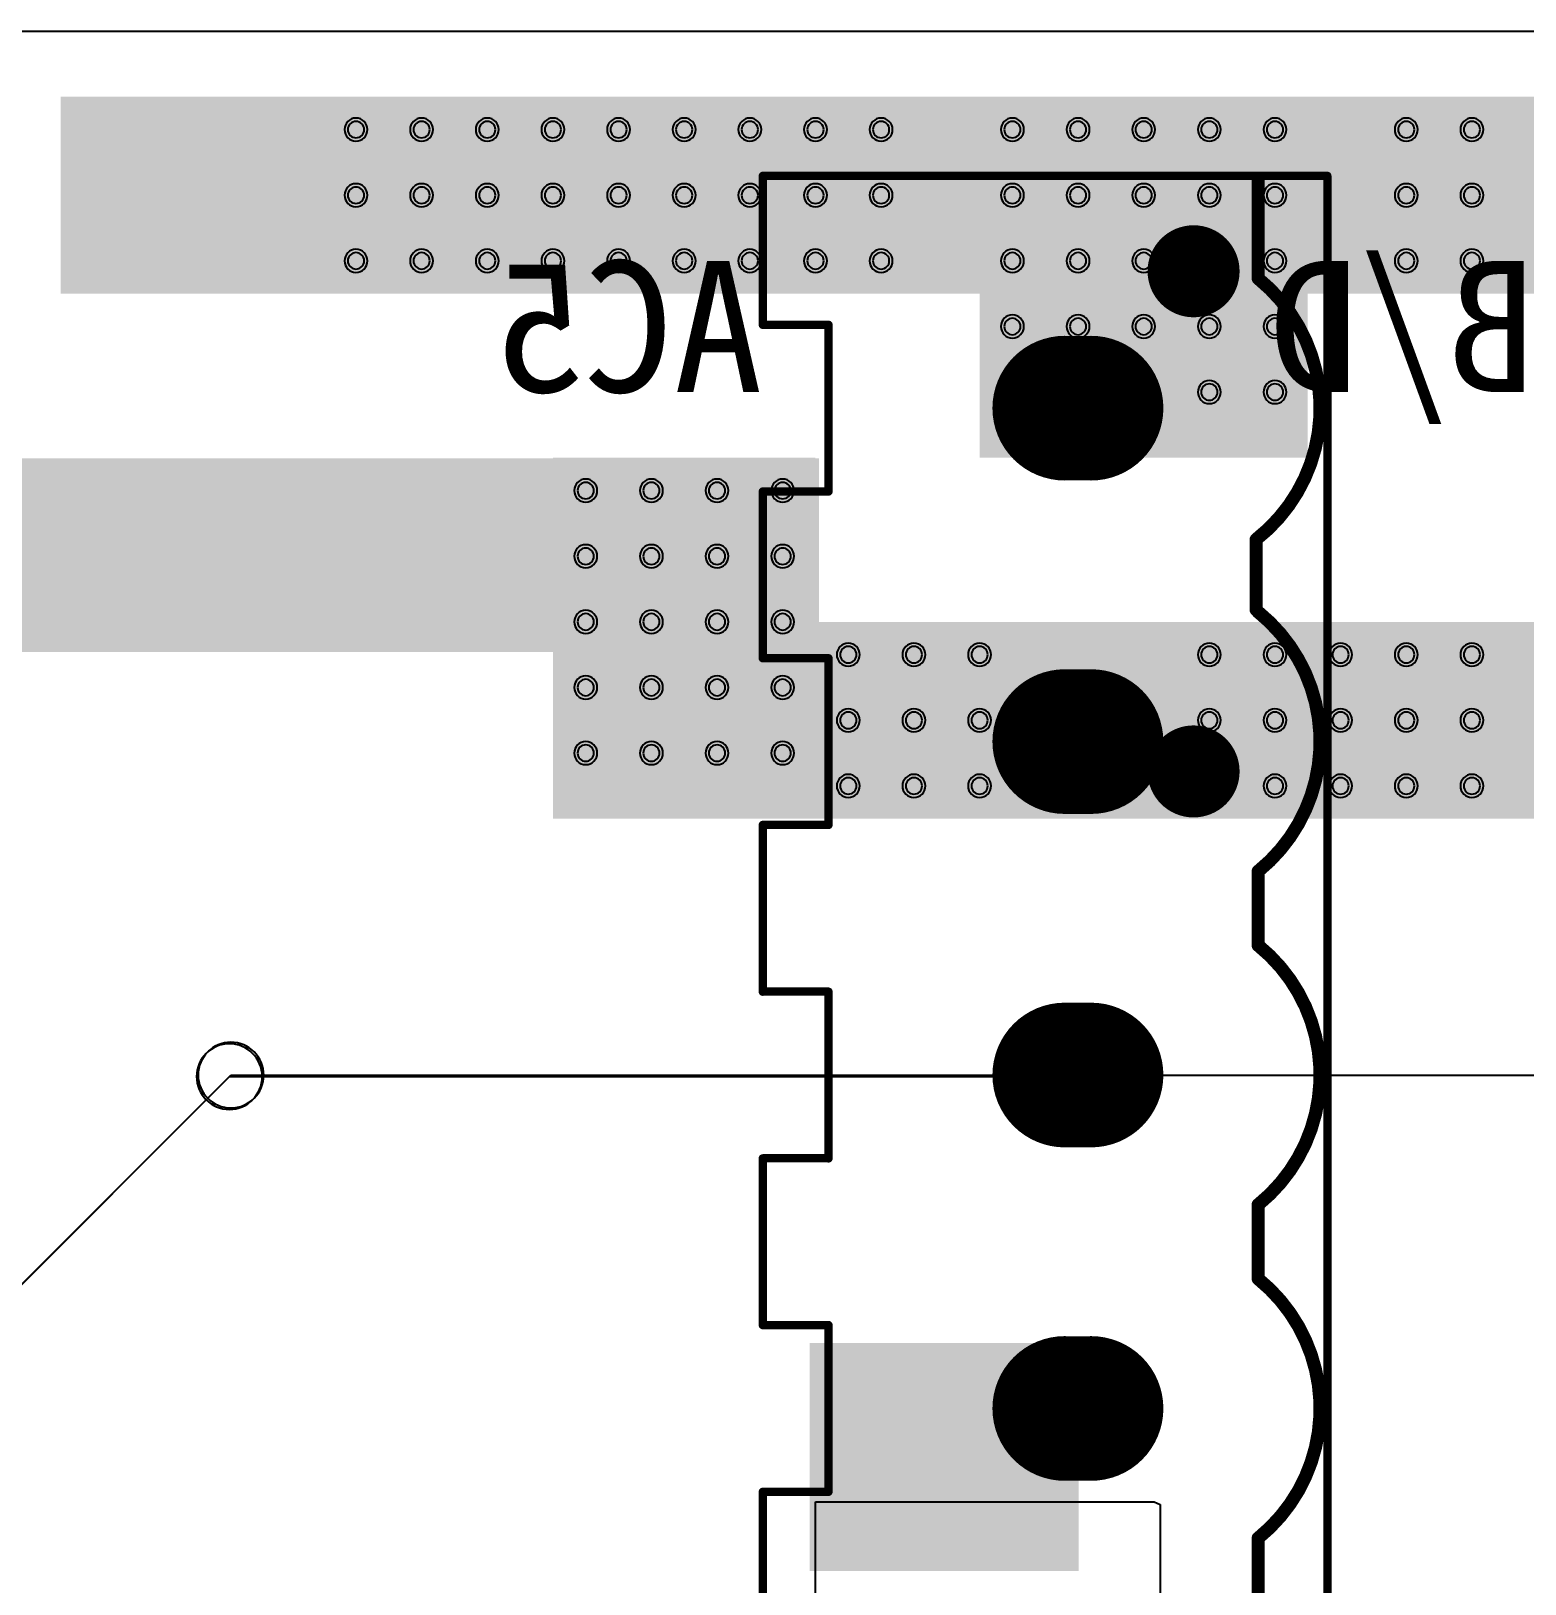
# Model space of a CAD drawing. Header units: inches. Extents: x 32166 to 66782, y 2386 to 7162.
# Drawn here: x 33875.1 to 33977.5, y 2987.1 to 3093.6 of the extents above; entities that cross this region are included whole.
import ezdxf

# ---------------------------------------------------------------- set-up
doc = ezdxf.new("R2010")
doc.units = ezdxf.units.IN
doc.header["$LTSCALE"] = 0.64311
doc.header["$MEASUREMENT"] = 0
for name, color, linetype in [('BOTTOMLAYER', 5, 'CONTINUOUS'), ('BOTTOMOVERLAY', 54, 'CONTINUOUS'), ('BOTTOMSOLDER', 6, 'CONTINUOUS'), ('KEEPOUTLAYER', 6, 'CONTINUOUS'), ('MULTILAYER', 9, 'CONTINUOUS')]:
    doc.layers.add(name, color=color, linetype=linetype)
doc.styles.get("Standard").update_dxf_attribs({"font": 'txt', "width": 0.8})

msp = doc.modelspace()

# ---------------------------------------------------------------- linework, layer by layer
at = {"layer": 'BOTTOMLAYER'}
for p, q in [((33870.36, 3003.55), (33888.68, 3021.87)), ((33888.68, 3021.87), (33946.85, 3021.87)), ((33946.85, 3021.98), (33983.92, 3021.98)), ((33928.86, 2931.15), (33928.86, 2992.71)), ((33928.86, 2992.71), (33952.08, 2992.71)), ((33952.08, 2992.71), (33952.08, 2992.71)), ((33952.08, 2992.71), (33952.08, 2992.71)), ((33952.08, 2992.71), (33952.49, 2992.54)), ((33952.49, 2992.54), (33952.49, 2981.21))]:
    msp.add_line(p, q, dxfattribs=at)
for points, const_width in [([(33954.78, 3078.43, 1), (33954.78, 3075.73, 1)], 2.7), ([(33945.95, 3069.95, 1), (33945.95, 3065.45, 1)], 4.5), ([(33947.75, 3069.95, 1), (33947.75, 3065.45, 1)], 4.5), ([(33945.95, 3047.09, 1), (33945.95, 3042.59, 1)], 4.5), ([(33947.75, 3047.09, 1), (33947.75, 3042.59, 1)], 4.5), ([(33954.78, 3044.14, 1), (33954.78, 3041.44, 1)], 2.7), ([(33945.95, 3024.23, 1), (33945.95, 3019.73, 1)], 4.5), ([(33947.75, 3024.23, 1), (33947.75, 3019.73, 1)], 4.5), ([(33945.95, 3001.37, 1), (33945.95, 2996.87, 1)], 4.5), ([(33947.75, 3001.37, 1), (33947.75, 2996.87, 1)], 4.5)]:
    msp.add_lwpolyline(points, format="xyb", close=True, dxfattribs=dict(at, const_width=const_width))
at = {"layer": 'BOTTOMLAYER', "const_width": 9}
for points in [[(33945.95, 3067.7), (33947.75, 3067.7)], [(33945.95, 3044.84), (33947.75, 3044.84)], [(33945.95, 3021.98), (33947.75, 3021.98)], [(33945.95, 2999.12), (33947.75, 2999.12)]]:
    msp.add_lwpolyline(points, dxfattribs=at)
at = {"layer": 'BOTTOMLAYER'}
for centre, radius, start, end in [((33897.36, 3086.8), 0.562, 0, 180), ((33897.36, 3086.8), 0.562, 180, 0), ((33901.86, 3086.8), 0.562, 0, 180), ((33901.86, 3086.8), 0.562, 180, 0), ((33906.36, 3086.8), 0.562, 0, 180), ((33906.36, 3086.8), 0.562, 180, 0), ((33910.86, 3086.8), 0.562, 0, 180), ((33910.86, 3086.8), 0.562, 180, 0), ((33915.36, 3086.8), 0.562, 0, 180), ((33915.36, 3086.8), 0.562, 180, 0), ((33919.86, 3086.8), 0.562, 0, 180), ((33919.86, 3086.8), 0.562, 180, 0), ((33924.36, 3086.8), 0.562, 0, 180), ((33924.36, 3086.8), 0.562, 180, 0), ((33928.86, 3086.8), 0.562, 0, 180), ((33928.86, 3086.8), 0.562, 180, 0), ((33933.36, 3086.8), 0.562, 0, 180), ((33933.36, 3086.8), 0.562, 180, 0), ((33942.36, 3086.8), 0.562, 0, 180), ((33942.36, 3086.8), 0.562, 180, 0), ((33946.86, 3086.8), 0.562, 0, 180), ((33946.86, 3086.8), 0.562, 180, 0), ((33951.36, 3086.8), 0.562, 0, 180), ((33951.36, 3086.8), 0.562, 180, 0), ((33955.86, 3086.8), 0.562, 0, 180), ((33955.86, 3086.8), 0.562, 180, 0), ((33960.36, 3086.8), 0.562, 0, 180), ((33960.36, 3086.8), 0.562, 180, 0), ((33969.36, 3086.8), 0.562, 0, 180), ((33969.36, 3086.8), 0.562, 180, 0), ((33973.86, 3086.8), 0.562, 0, 180), ((33973.86, 3086.8), 0.562, 180, 0), ((33897.36, 3082.3), 0.562, 0, 180), ((33897.36, 3082.3), 0.562, 180, 0), ((33901.86, 3082.3), 0.562, 0, 180), ((33901.86, 3082.3), 0.562, 180, 0), ((33906.36, 3082.3), 0.562, 0, 180), ((33906.36, 3082.3), 0.562, 180, 0), ((33910.86, 3082.3), 0.562, 0, 180), ((33910.86, 3082.3), 0.562, 180, 0), ((33915.36, 3082.3), 0.562, 0, 180), ((33915.36, 3082.3), 0.562, 180, 0), ((33919.86, 3082.3), 0.562, 0, 180), ((33919.86, 3082.3), 0.562, 180, 0), ((33924.36, 3082.3), 0.562, 0, 180), ((33924.36, 3082.3), 0.562, 180, 0), ((33928.86, 3082.3), 0.562, 0, 180), ((33928.86, 3082.3), 0.562, 180, 0), ((33933.36, 3082.3), 0.562, 0, 180), ((33933.36, 3082.3), 0.562, 180, 0), ((33942.36, 3082.3), 0.562, 0, 180), ((33942.36, 3082.3), 0.562, 180, 0), ((33946.86, 3082.3), 0.562, 0, 180), ((33946.86, 3082.3), 0.562, 180, 0), ((33951.36, 3082.3), 0.562, 0, 180), ((33951.36, 3082.3), 0.562, 180, 0), ((33955.86, 3082.3), 0.562, 0, 180), ((33955.86, 3082.3), 0.562, 180, 0), ((33960.36, 3082.3), 0.562, 0, 180), ((33960.36, 3082.3), 0.562, 180, 0), ((33969.36, 3082.3), 0.562, 0, 180), ((33969.36, 3082.3), 0.562, 180, 0), ((33973.86, 3082.3), 0.562, 0, 180), ((33973.86, 3082.3), 0.562, 180, 0), ((33897.36, 3077.8), 0.562, 0, 180), ((33901.86, 3077.8), 0.562, 0, 180), ((33906.36, 3077.8), 0.562, 0, 180), ((33910.86, 3077.8), 0.562, 0, 180), ((33915.36, 3077.8), 0.562, 0, 180), ((33919.86, 3077.8), 0.562, 0, 180), ((33924.36, 3077.8), 0.562, 0, 180), ((33928.86, 3077.8), 0.562, 0, 180), ((33933.36, 3077.8), 0.562, 0, 180), ((33942.36, 3077.8), 0.562, 0, 180), ((33946.86, 3077.8), 0.562, 0, 180), ((33951.36, 3077.8), 0.562, 0, 180), ((33955.86, 3077.8), 0.562, 0, 180), ((33960.36, 3077.8), 0.562, 0, 180), ((33969.36, 3077.8), 0.562, 0, 180), ((33973.86, 3077.8), 0.562, 0, 180), ((33897.36, 3077.8), 0.562, 180, 0), ((33901.86, 3077.8), 0.562, 180, 0), ((33906.36, 3077.8), 0.562, 180, 0), ((33910.86, 3077.8), 0.562, 180, 0), ((33915.36, 3077.8), 0.562, 180, 0), ((33919.86, 3077.8), 0.562, 180, 0), ((33924.36, 3077.8), 0.562, 180, 0), ((33928.86, 3077.8), 0.562, 180, 0), ((33933.36, 3077.8), 0.562, 180, 0), ((33942.36, 3077.8), 0.562, 180, 0), ((33946.86, 3077.8), 0.562, 180, 0), ((33951.36, 3077.8), 0.562, 180, 0), ((33955.86, 3077.8), 0.562, 180, 0), ((33960.36, 3077.8), 0.562, 180, 0), ((33969.36, 3077.8), 0.562, 180, 0), ((33973.86, 3077.8), 0.562, 180, 0), ((33942.36, 3073.3), 0.562, 0, 180), ((33946.86, 3073.3), 0.562, 0, 180), ((33951.36, 3073.3), 0.562, 0, 180), ((33955.86, 3073.3), 0.562, 0, 180), ((33960.36, 3073.3), 0.562, 0, 180), ((33942.36, 3073.3), 0.562, 180, 0), ((33946.86, 3073.3), 0.562, 180, 0), ((33951.36, 3073.3), 0.562, 180, 0), ((33955.86, 3073.3), 0.562, 180, 0), ((33960.36, 3073.3), 0.562, 180, 0), ((33942.36, 3068.8), 0.562, 0, 180), ((33942.36, 3068.8), 0.562, 180, 0), ((33946.86, 3068.8), 0.562, 0, 180), ((33946.86, 3068.8), 0.562, 180, 0), ((33951.36, 3068.8), 0.562, 0, 180), ((33951.36, 3068.8), 0.562, 180, 0), ((33955.86, 3068.8), 0.562, 0, 180), ((33955.86, 3068.8), 0.562, 180, 0), ((33960.36, 3068.8), 0.562, 0, 180), ((33960.36, 3068.8), 0.562, 180, 0), ((33913.11, 3062.05), 0.562, 0, 180), ((33913.11, 3062.05), 0.562, 180, 0), ((33917.61, 3062.05), 0.562, 0, 180), ((33917.61, 3062.05), 0.562, 180, 0), ((33922.11, 3062.05), 0.562, 0, 180), ((33922.11, 3062.05), 0.562, 180, 0), ((33926.61, 3062.05), 0.562, 0, 180), ((33926.61, 3062.05), 0.562, 180, 0), ((33913.11, 3057.55), 0.562, 0, 180), ((33917.61, 3057.55), 0.562, 0, 180), ((33922.11, 3057.55), 0.562, 0, 180), ((33926.61, 3057.55), 0.562, 0, 180), ((33913.11, 3057.55), 0.562, 180, 0), ((33917.61, 3057.55), 0.562, 180, 0), ((33922.11, 3057.55), 0.562, 180, 0), ((33926.61, 3057.55), 0.562, 180, 0), ((33913.11, 3053.05), 0.562, 0, 180), ((33917.61, 3053.05), 0.562, 0, 180), ((33922.11, 3053.05), 0.562, 0, 180), ((33926.61, 3053.05), 0.562, 0, 180), ((33913.11, 3053.05), 0.562, 180, 0), ((33917.61, 3053.05), 0.562, 180, 0), ((33922.11, 3053.05), 0.562, 180, 0), ((33926.61, 3053.05), 0.562, 180, 0), ((33931.11, 3050.8), 0.562, 0, 180), ((33935.61, 3050.8), 0.562, 0, 180), ((33940.11, 3050.8), 0.562, 0, 180), ((33955.86, 3050.8), 0.562, 0, 180), ((33960.36, 3050.8), 0.562, 0, 180), ((33964.86, 3050.8), 0.562, 0, 180), ((33969.36, 3050.8), 0.562, 0, 180), ((33973.86, 3050.8), 0.562, 0, 180), ((33931.11, 3050.8), 0.562, 180, 0), ((33935.61, 3050.8), 0.562, 180, 0), ((33940.11, 3050.8), 0.562, 180, 0), ((33955.86, 3050.8), 0.562, 180, 0), ((33960.36, 3050.8), 0.562, 180, 0), ((33964.86, 3050.8), 0.562, 180, 0), ((33969.36, 3050.8), 0.562, 180, 0), ((33973.86, 3050.8), 0.562, 180, 0), ((33913.11, 3048.55), 0.562, 0, 180), ((33913.11, 3048.55), 0.562, 180, 0), ((33917.61, 3048.55), 0.562, 0, 180), ((33917.61, 3048.55), 0.562, 180, 0), ((33922.11, 3048.55), 0.562, 0, 180), ((33922.11, 3048.55), 0.562, 180, 0), ((33926.61, 3048.55), 0.562, 0, 180), ((33926.61, 3048.55), 0.562, 180, 0), ((33931.11, 3046.3), 0.562, 0, 180), ((33931.11, 3046.3), 0.562, 180, 0), ((33935.61, 3046.3), 0.562, 0, 180), ((33935.61, 3046.3), 0.562, 180, 0), ((33940.11, 3046.3), 0.562, 0, 180), ((33940.11, 3046.3), 0.562, 180, 0), ((33955.86, 3046.3), 0.562, 0, 180), ((33955.86, 3046.3), 0.562, 180, 0), ((33960.36, 3046.3), 0.562, 0, 180), ((33960.36, 3046.3), 0.562, 180, 0), ((33964.86, 3046.3), 0.562, 0, 180), ((33964.86, 3046.3), 0.562, 180, 0), ((33969.36, 3046.3), 0.562, 0, 180), ((33969.36, 3046.3), 0.562, 180, 0), ((33973.86, 3046.3), 0.562, 0, 180), ((33973.86, 3046.3), 0.562, 180, 0), ((33913.11, 3044.05), 0.562, 0, 180), ((33913.11, 3044.05), 0.562, 180, 0), ((33917.61, 3044.05), 0.562, 0, 180), ((33917.61, 3044.05), 0.562, 180, 0), ((33922.11, 3044.05), 0.562, 0, 180), ((33922.11, 3044.05), 0.562, 180, 0), ((33926.61, 3044.05), 0.562, 0, 180), ((33926.61, 3044.05), 0.562, 180, 0), ((33931.11, 3041.8), 0.562, 0, 180), ((33931.11, 3041.8), 0.562, 180, 0), ((33935.61, 3041.8), 0.562, 0, 180), ((33935.61, 3041.8), 0.562, 180, 0), ((33940.11, 3041.8), 0.562, 0, 180), ((33940.11, 3041.8), 0.562, 180, 0), ((33944.61, 3041.8), 0.562, 0, 180), ((33944.61, 3041.8), 0.562, 180, 0), ((33955.86, 3041.8), 0.562, 0, 180), ((33955.86, 3041.8), 0.562, 180, 0), ((33960.36, 3041.8), 0.562, 0, 180), ((33960.36, 3041.8), 0.562, 180, 0), ((33964.86, 3041.8), 0.562, 0, 180), ((33964.86, 3041.8), 0.562, 180, 0), ((33969.36, 3041.8), 0.562, 0, 180), ((33969.36, 3041.8), 0.562, 180, 0), ((33973.86, 3041.8), 0.562, 0, 180), ((33973.86, 3041.8), 0.562, 180, 0), ((33888.68, 3021.87), 2.25, 0, 180), ((33888.68, 3021.87), 2.25, 0, 180), ((33946.85, 3021.98), 2.25, 0, 180), ((33946.85, 3021.87), 2.25, 0, 180), ((33888.68, 3021.87), 2.25, 180, 0), ((33888.68, 3021.87), 2.25, 180, 0), ((33946.85, 3021.98), 2.25, 180, 0), ((33946.85, 3021.87), 2.25, 180, 0)]:
    msp.add_arc(centre, radius, start, end, dxfattribs=at)
for points in [[(33877.11, 3075.55), (34003.11, 3075.55), (33877.11, 3089.05), (34003.11, 3089.05)], [(33940.11, 3064.3), (33962.61, 3064.3), (33940.11, 3089.05), (33962.61, 3089.05)], [(33845.93, 3050.98), (33929.09, 3050.98), (33845.93, 3064.26), (33929.09, 3064.26)], [(33910.86, 3044.05), (33928.86, 3044.05), (33910.86, 3062.05), (33928.86, 3062.05)], [(33910.86, 3039.55), (33949.11, 3039.55), (33910.86, 3053.05), (33949.11, 3053.05)], [(33949.11, 3039.55), (33994.11, 3039.55), (33949.11, 3053.05), (33994.11, 3053.05)], [(33928.46, 2987.98), (33946.91, 2987.98), (33928.46, 3003.6), (33946.91, 3003.6)]]:
    msp.add_solid(points, dxfattribs=at)
at = {"layer": 'BOTTOMOVERLAY'}
for points, const_width in [([(33925.25, 3073.42), (33925.25, 3083.63)], 0.572), ([(33925.25, 3083.63), (33951.35, 3083.63)], 0.572), ([(33951.35, 3083.63), (33963.95, 3083.63)], 0.572), ([(33959.21, 3076.59), (33959.21, 3083.42)], 0.9), ([(33963.95, 2914.61), (33963.95, 3083.63)], 0.572), ([(33925.25, 3073.42), (33929.75, 3073.42)], 0.572), ([(33925.25, 3073.42), (33929.75, 3073.42)], 0.572), ([(33929.75, 3061.99), (33929.75, 3073.42)], 0.572), ([(33925.25, 3050.56), (33925.25, 3061.99)], 0.572), ([(33925.25, 3061.99), (33929.75, 3061.99)], 0.572), ([(33959.07, 3053.88), (33959.07, 3058.7)], 0.9), ([(33925.25, 3050.56), (33929.75, 3050.56)], 0.572), ([(33929.75, 3039.13), (33929.75, 3050.56)], 0.572), ([(33925.25, 3027.7), (33925.25, 3039.13)], 0.572), ([(33925.25, 3039.13), (33929.75, 3039.13)], 0.572), ([(33959.21, 3030.87), (33959.21, 3035.95)], 0.9), ([(33925.25, 3027.7), (33929.75, 3027.7)], 0.572), ([(33929.75, 3016.27), (33929.75, 3027.7)], 0.572), ([(33925.25, 3004.84), (33925.25, 3016.27)], 0.572), ([(33925.25, 3016.27), (33929.75, 3016.27)], 0.572), ([(33959.21, 3008.01), (33959.21, 3013.09)], 0.9), ([(33925.25, 3004.84), (33929.75, 3004.84)], 0.572), ([(33929.75, 2993.41), (33929.75, 3004.84)], 0.572), ([(33925.25, 2993.41), (33929.75, 2993.41)], 0.572), ([(33925.25, 2981.98), (33925.25, 2993.41)], 0.572), ([(33959.21, 2985.15), (33959.21, 2990.23)], 0.9)]:
    msp.add_lwpolyline(points, dxfattribs=dict(at, const_width=const_width))
for points, const_width in [([(33925.25, 3083.77, 1), (33925.25, 3083.49, 1)], 0.286), ([(33925.25, 3083.77, 1), (33925.25, 3083.49, 1)], 0.286), ([(33951.35, 3083.77, 1), (33951.35, 3083.49, 1)], 0.286), ([(33951.35, 3083.77, 1), (33951.35, 3083.49, 1)], 0.286), ([(33959.21, 3083.65, 1), (33959.21, 3083.2, 1)], 0.45), ([(33963.95, 3083.77, 1), (33963.95, 3083.49, 1)], 0.286), ([(33963.95, 3083.77, 1), (33963.95, 3083.49, 1)], 0.286), ([(33959.21, 3076.81, 1), (33959.21, 3076.36, 1)], 0.45), ([(33959.21, 3076.81, 1), (33959.21, 3076.36, 1)], 0.45), ([(33925.25, 3073.56, 1), (33925.25, 3073.27, 1)], 0.286), ([(33925.25, 3073.56, 1), (33925.25, 3073.27, 1)], 0.286), ([(33925.25, 3073.56, 1), (33925.25, 3073.27, 1)], 0.286), ([(33929.75, 3073.56, 1), (33929.75, 3073.27, 1)], 0.286), ([(33929.75, 3073.56, 1), (33929.75, 3073.27, 1)], 0.286), ([(33929.75, 3073.56, 1), (33929.75, 3073.27, 1)], 0.286), ([(33925.25, 3062.13, 1), (33925.25, 3061.84, 1)], 0.286), ([(33925.25, 3062.13, 1), (33925.25, 3061.84, 1)], 0.286), ([(33929.75, 3062.13, 1), (33929.75, 3061.84, 1)], 0.286), ([(33929.75, 3062.13, 1), (33929.75, 3061.84, 1)], 0.286), ([(33959.07, 3058.92, 1), (33959.07, 3058.47, 1)], 0.45), ([(33959.07, 3058.92, 1), (33959.07, 3058.47, 1)], 0.45), ([(33959.07, 3054.1, 1), (33959.07, 3053.65, 1)], 0.45), ([(33959.21, 3053.95, 1), (33959.21, 3053.5, 1)], 0.45), ([(33925.25, 3050.7, 1), (33925.25, 3050.41, 1)], 0.286), ([(33925.25, 3050.7, 1), (33925.25, 3050.41, 1)], 0.286), ([(33929.75, 3050.7, 1), (33929.75, 3050.41, 1)], 0.286), ([(33929.75, 3050.7, 1), (33929.75, 3050.41, 1)], 0.286), ([(33925.25, 3039.27, 1), (33925.25, 3038.98, 1)], 0.286), ([(33925.25, 3039.27, 1), (33925.25, 3038.98, 1)], 0.286), ([(33929.75, 3039.27, 1), (33929.75, 3038.98, 1)], 0.286), ([(33929.75, 3039.27, 1), (33929.75, 3038.98, 1)], 0.286), ([(33959.21, 3036.18, 1), (33959.21, 3035.73, 1)], 0.45), ([(33959.21, 3036.18, 1), (33959.21, 3035.73, 1)], 0.45), ([(33959.21, 3031.09, 1), (33959.21, 3030.64, 1)], 0.45), ([(33959.21, 3031.09, 1), (33959.21, 3030.64, 1)], 0.45), ([(33925.25, 3027.84, 1), (33925.25, 3027.55, 1)], 0.286), ([(33925.25, 3027.84, 1), (33925.25, 3027.55, 1)], 0.286), ([(33929.75, 3027.84, 1), (33929.75, 3027.55, 1)], 0.286), ([(33929.75, 3027.84, 1), (33929.75, 3027.55, 1)], 0.286), ([(33925.25, 3016.41, 1), (33925.25, 3016.12, 1)], 0.286), ([(33925.25, 3016.41, 1), (33925.25, 3016.12, 1)], 0.286), ([(33929.75, 3016.41, 1), (33929.75, 3016.12, 1)], 0.286), ([(33929.75, 3016.41, 1), (33929.75, 3016.12, 1)], 0.286), ([(33959.21, 3013.32, 1), (33959.21, 3012.87, 1)], 0.45), ([(33959.21, 3013.32, 1), (33959.21, 3012.87, 1)], 0.45), ([(33959.21, 3008.23, 1), (33959.21, 3007.78, 1)], 0.45), ([(33959.21, 3008.23, 1), (33959.21, 3007.78, 1)], 0.45), ([(33925.25, 3004.98, 1), (33925.25, 3004.69, 1)], 0.286), ([(33925.25, 3004.98, 1), (33925.25, 3004.69, 1)], 0.286), ([(33929.75, 3004.98, 1), (33929.75, 3004.69, 1)], 0.286), ([(33929.75, 3004.98, 1), (33929.75, 3004.69, 1)], 0.286), ([(33925.25, 2993.55, 1), (33925.25, 2993.26, 1)], 0.286), ([(33925.25, 2993.55, 1), (33925.25, 2993.26, 1)], 0.286), ([(33929.75, 2993.55, 1), (33929.75, 2993.26, 1)], 0.286), ([(33929.75, 2993.55, 1), (33929.75, 2993.26, 1)], 0.286), ([(33959.21, 2990.46, 1), (33959.21, 2990.01, 1)], 0.45), ([(33959.21, 2990.46, 1), (33959.21, 2990.01, 1)], 0.45)]:
    msp.add_lwpolyline(points, format="xyb", close=True, dxfattribs=dict(at, const_width=const_width))
at = {"layer": 'BOTTOMOVERLAY', "const_width": 0.9}
for points in [[(33959.21, 3076.59, -0.482386), (33959.07, 3058.7)], [(33959.21, 3053.73, -0.477243), (33959.21, 3035.95)], [(33959.21, 3030.87, -0.477243), (33959.21, 3013.09)], [(33959.21, 3008.01, -0.477246), (33959.21, 2990.23)]]:
    msp.add_lwpolyline(points, format="xyb", dxfattribs=at)
at = {"layer": 'BOTTOMSOLDER'}
for p, q in [((33870.14, 3003.33), (33888.79, 3021.98)), ((33888.79, 3021.98), (33946.85, 3021.98)), ((33946.85, 3021.98), (33984.6, 3021.98))]:
    msp.add_line(p, q, dxfattribs=at)
for points, const_width in [([(33954.78, 3078.66, 1), (33954.78, 3075.51, 1)], 3.16), ([(33945.95, 3070.18, 1), (33945.95, 3065.22, 1)], 4.96), ([(33947.75, 3070.18, 1), (33947.75, 3065.22, 1)], 4.96), ([(33945.95, 3047.32, 1), (33945.95, 3042.36, 1)], 4.96), ([(33947.75, 3047.32, 1), (33947.75, 3042.36, 1)], 4.96), ([(33954.78, 3044.37, 1), (33954.78, 3041.22, 1)], 3.16), ([(33945.95, 3024.46, 1), (33945.95, 3019.5, 1)], 4.96), ([(33947.75, 3024.46, 1), (33947.75, 3019.5, 1)], 4.96), ([(33945.95, 3001.6, 1), (33945.95, 2996.64, 1)], 4.96), ([(33947.75, 3001.6, 1), (33947.75, 2996.64, 1)], 4.96)]:
    msp.add_lwpolyline(points, format="xyb", close=True, dxfattribs=dict(at, const_width=const_width))
at = {"layer": 'BOTTOMSOLDER', "const_width": 9.91}
for points in [[(33945.95, 3067.7), (33947.75, 3067.7)], [(33945.95, 3044.84), (33947.75, 3044.84)], [(33945.95, 3021.98), (33947.75, 3021.98)], [(33945.95, 2999.12), (33947.75, 2999.12)]]:
    msp.add_lwpolyline(points, dxfattribs=at)
at = {"layer": 'BOTTOMSOLDER'}
for centre, radius, start, end in [((33897.36, 3086.8), 0.791, 0, 180), ((33901.86, 3086.8), 0.791, 0, 180), ((33906.36, 3086.8), 0.791, 0, 180), ((33910.86, 3086.8), 0.791, 0, 180), ((33915.36, 3086.8), 0.791, 0, 180), ((33919.86, 3086.8), 0.791, 0, 180), ((33924.36, 3086.8), 0.791, 0, 180), ((33928.86, 3086.8), 0.791, 0, 180), ((33933.36, 3086.8), 0.791, 0, 180), ((33942.36, 3086.8), 0.791, 0, 180), ((33946.86, 3086.8), 0.791, 0, 180), ((33951.36, 3086.8), 0.791, 0, 180), ((33955.86, 3086.8), 0.791, 0, 180), ((33960.36, 3086.8), 0.791, 0, 180), ((33969.36, 3086.8), 0.791, 0, 180), ((33973.86, 3086.8), 0.791, 0, 180), ((33897.36, 3086.8), 0.791, 180, 0), ((33901.86, 3086.8), 0.791, 180, 0), ((33906.36, 3086.8), 0.791, 180, 0), ((33910.86, 3086.8), 0.791, 180, 0), ((33915.36, 3086.8), 0.791, 180, 0), ((33919.86, 3086.8), 0.791, 180, 0), ((33924.36, 3086.8), 0.791, 180, 0), ((33928.86, 3086.8), 0.791, 180, 0), ((33933.36, 3086.8), 0.791, 180, 0), ((33942.36, 3086.8), 0.791, 180, 0), ((33946.86, 3086.8), 0.791, 180, 0), ((33951.36, 3086.8), 0.791, 180, 0), ((33955.86, 3086.8), 0.791, 180, 0), ((33960.36, 3086.8), 0.791, 180, 0), ((33969.36, 3086.8), 0.791, 180, 0), ((33973.86, 3086.8), 0.791, 180, 0), ((33897.36, 3082.3), 0.791, 0, 180), ((33897.36, 3082.3), 0.791, 180, 0), ((33901.86, 3082.3), 0.791, 0, 180), ((33901.86, 3082.3), 0.791, 180, 0), ((33906.36, 3082.3), 0.791, 0, 180), ((33906.36, 3082.3), 0.791, 180, 0), ((33910.86, 3082.3), 0.791, 0, 180), ((33910.86, 3082.3), 0.791, 180, 0), ((33915.36, 3082.3), 0.791, 0, 180), ((33915.36, 3082.3), 0.791, 180, 0), ((33919.86, 3082.3), 0.791, 0, 180), ((33919.86, 3082.3), 0.791, 180, 0), ((33924.36, 3082.3), 0.791, 0, 180), ((33924.36, 3082.3), 0.791, 180, 0), ((33928.86, 3082.3), 0.791, 0, 180), ((33928.86, 3082.3), 0.791, 180, 0), ((33933.36, 3082.3), 0.791, 0, 180), ((33933.36, 3082.3), 0.791, 180, 0), ((33942.36, 3082.3), 0.791, 0, 180), ((33942.36, 3082.3), 0.791, 180, 0), ((33946.86, 3082.3), 0.791, 0, 180), ((33946.86, 3082.3), 0.791, 180, 0), ((33951.36, 3082.3), 0.791, 0, 180), ((33951.36, 3082.3), 0.791, 180, 0), ((33955.86, 3082.3), 0.791, 0, 180), ((33955.86, 3082.3), 0.791, 180, 0), ((33960.36, 3082.3), 0.791, 0, 180), ((33960.36, 3082.3), 0.791, 180, 0), ((33969.36, 3082.3), 0.791, 0, 180), ((33969.36, 3082.3), 0.791, 180, 0), ((33973.86, 3082.3), 0.791, 0, 180), ((33973.86, 3082.3), 0.791, 180, 0), ((33897.36, 3077.8), 0.791, 0, 180), ((33901.86, 3077.8), 0.791, 0, 180), ((33906.36, 3077.8), 0.791, 0, 180), ((33910.86, 3077.8), 0.791, 0, 180), ((33915.36, 3077.8), 0.791, 0, 180), ((33919.86, 3077.8), 0.791, 0, 180), ((33924.36, 3077.8), 0.791, 0, 180), ((33928.86, 3077.8), 0.791, 0, 180), ((33933.36, 3077.8), 0.791, 0, 180), ((33942.36, 3077.8), 0.791, 0, 180), ((33946.86, 3077.8), 0.791, 0, 180), ((33951.36, 3077.8), 0.791, 0, 180), ((33955.86, 3077.8), 0.791, 0, 180), ((33960.36, 3077.8), 0.791, 0, 180), ((33969.36, 3077.8), 0.791, 0, 180), ((33973.86, 3077.8), 0.791, 0, 180), ((33897.36, 3077.8), 0.791, 180, 0), ((33901.86, 3077.8), 0.791, 180, 0), ((33906.36, 3077.8), 0.791, 180, 0), ((33910.86, 3077.8), 0.791, 180, 0), ((33915.36, 3077.8), 0.791, 180, 0), ((33919.86, 3077.8), 0.791, 180, 0), ((33924.36, 3077.8), 0.791, 180, 0), ((33928.86, 3077.8), 0.791, 180, 0), ((33933.36, 3077.8), 0.791, 180, 0), ((33942.36, 3077.8), 0.791, 180, 0), ((33946.86, 3077.8), 0.791, 180, 0), ((33951.36, 3077.8), 0.791, 180, 0), ((33955.86, 3077.8), 0.791, 180, 0), ((33960.36, 3077.8), 0.791, 180, 0), ((33969.36, 3077.8), 0.791, 180, 0), ((33973.86, 3077.8), 0.791, 180, 0), ((33942.36, 3073.3), 0.791, 0, 180), ((33946.86, 3073.3), 0.791, 0, 180), ((33951.36, 3073.3), 0.791, 0, 180), ((33955.86, 3073.3), 0.791, 0, 180), ((33960.36, 3073.3), 0.791, 0, 180), ((33942.36, 3073.3), 0.791, 180, 0), ((33946.86, 3073.3), 0.791, 180, 0), ((33951.36, 3073.3), 0.791, 180, 0), ((33955.86, 3073.3), 0.791, 180, 0), ((33960.36, 3073.3), 0.791, 180, 0), ((33942.36, 3068.8), 0.791, 0, 180), ((33946.86, 3068.8), 0.791, 0, 180), ((33951.36, 3068.8), 0.791, 0, 180), ((33955.86, 3068.8), 0.791, 0, 180), ((33960.36, 3068.8), 0.791, 0, 180), ((33942.36, 3068.8), 0.791, 180, 0), ((33946.86, 3068.8), 0.791, 180, 0), ((33951.36, 3068.8), 0.791, 180, 0), ((33955.86, 3068.8), 0.791, 180, 0), ((33960.36, 3068.8), 0.791, 180, 0), ((33913.11, 3062.05), 0.791, 0, 180), ((33913.11, 3062.05), 0.791, 180, 0), ((33917.61, 3062.05), 0.791, 0, 180), ((33917.61, 3062.05), 0.791, 180, 0), ((33922.11, 3062.05), 0.791, 0, 180), ((33922.11, 3062.05), 0.791, 180, 0), ((33926.61, 3062.05), 0.791, 0, 180), ((33926.61, 3062.05), 0.791, 180, 0), ((33913.11, 3057.55), 0.791, 0, 180), ((33917.61, 3057.55), 0.791, 0, 180), ((33922.11, 3057.55), 0.791, 0, 180), ((33926.61, 3057.55), 0.791, 0, 180), ((33913.11, 3057.55), 0.791, 180, 0), ((33917.61, 3057.55), 0.791, 180, 0), ((33922.11, 3057.55), 0.791, 180, 0), ((33926.61, 3057.55), 0.791, 180, 0), ((33913.11, 3053.05), 0.791, 0, 180), ((33917.61, 3053.05), 0.791, 0, 180), ((33922.11, 3053.05), 0.791, 0, 180), ((33926.61, 3053.05), 0.791, 0, 180), ((33913.11, 3053.05), 0.791, 180, 0), ((33917.61, 3053.05), 0.791, 180, 0), ((33922.11, 3053.05), 0.791, 180, 0), ((33926.61, 3053.05), 0.791, 180, 0), ((33931.11, 3050.8), 0.791, 0, 180), ((33935.61, 3050.8), 0.791, 0, 180), ((33940.11, 3050.8), 0.791, 0, 180), ((33955.86, 3050.8), 0.791, 0, 180), ((33960.36, 3050.8), 0.791, 0, 180), ((33964.86, 3050.8), 0.791, 0, 180), ((33969.36, 3050.8), 0.791, 0, 180), ((33973.86, 3050.8), 0.791, 0, 180), ((33931.11, 3050.8), 0.791, 180, 0), ((33935.61, 3050.8), 0.791, 180, 0), ((33940.11, 3050.8), 0.791, 180, 0), ((33955.86, 3050.8), 0.791, 180, 0), ((33960.36, 3050.8), 0.791, 180, 0), ((33964.86, 3050.8), 0.791, 180, 0), ((33969.36, 3050.8), 0.791, 180, 0), ((33973.86, 3050.8), 0.791, 180, 0), ((33913.11, 3048.55), 0.791, 0, 180), ((33917.61, 3048.55), 0.791, 0, 180), ((33922.11, 3048.55), 0.791, 0, 180), ((33926.61, 3048.55), 0.791, 0, 180), ((33913.11, 3048.55), 0.791, 180, 0), ((33917.61, 3048.55), 0.791, 180, 0), ((33922.11, 3048.55), 0.791, 180, 0), ((33926.61, 3048.55), 0.791, 180, 0), ((33931.11, 3046.3), 0.791, 0, 180), ((33935.61, 3046.3), 0.791, 0, 180), ((33940.11, 3046.3), 0.791, 0, 180), ((33955.86, 3046.3), 0.791, 0, 180), ((33960.36, 3046.3), 0.791, 0, 180), ((33964.86, 3046.3), 0.791, 0, 180), ((33969.36, 3046.3), 0.791, 0, 180), ((33973.86, 3046.3), 0.791, 0, 180), ((33931.11, 3046.3), 0.791, 180, 0), ((33935.61, 3046.3), 0.791, 180, 0), ((33940.11, 3046.3), 0.791, 180, 0), ((33955.86, 3046.3), 0.791, 180, 0), ((33960.36, 3046.3), 0.791, 180, 0), ((33964.86, 3046.3), 0.791, 180, 0), ((33969.36, 3046.3), 0.791, 180, 0), ((33973.86, 3046.3), 0.791, 180, 0), ((33913.11, 3044.05), 0.791, 0, 180), ((33913.11, 3044.05), 0.791, 180, 0), ((33917.61, 3044.05), 0.791, 0, 180), ((33917.61, 3044.05), 0.791, 180, 0), ((33922.11, 3044.05), 0.791, 0, 180), ((33922.11, 3044.05), 0.791, 180, 0), ((33926.61, 3044.05), 0.791, 0, 180), ((33926.61, 3044.05), 0.791, 180, 0), ((33931.11, 3041.8), 0.791, 0, 180), ((33931.11, 3041.8), 0.791, 180, 0), ((33935.61, 3041.8), 0.791, 0, 180), ((33935.61, 3041.8), 0.791, 180, 0), ((33940.11, 3041.8), 0.791, 0, 180), ((33940.11, 3041.8), 0.791, 180, 0), ((33944.61, 3041.8), 0.791, 0, 180), ((33944.61, 3041.8), 0.791, 180, 0), ((33955.86, 3041.8), 0.791, 0, 180), ((33955.86, 3041.8), 0.791, 180, 0), ((33960.36, 3041.8), 0.791, 0, 180), ((33960.36, 3041.8), 0.791, 180, 0), ((33964.86, 3041.8), 0.791, 0, 180), ((33964.86, 3041.8), 0.791, 180, 0), ((33969.36, 3041.8), 0.791, 0, 180), ((33969.36, 3041.8), 0.791, 180, 0), ((33973.86, 3041.8), 0.791, 0, 180), ((33973.86, 3041.8), 0.791, 180, 0), ((33888.79, 3021.98), 2.25, 0, 180), ((33888.79, 3021.98), 2.25, 0, 180), ((33946.85, 3021.98), 2.25, 0, 180), ((33946.85, 3021.98), 2.25, 0, 180), ((33888.79, 3021.98), 2.25, 180, 0), ((33888.79, 3021.98), 2.25, 180, 0), ((33946.85, 3021.98), 2.25, 180, 0), ((33946.85, 3021.98), 2.25, 180, 0)]:
    msp.add_arc(centre, radius, start, end, dxfattribs=at)
for points in [[(33877.11, 3075.55), (34003.11, 3075.55), (33877.11, 3089.05), (34003.11, 3089.05)], [(33940.11, 3064.3), (33962.61, 3064.3), (33940.11, 3089.05), (33962.61, 3089.05)], [(33910.86, 3039.6), (33928.86, 3039.6), (33910.86, 3064.3), (33928.86, 3064.3)], [(33928.86, 3039.55), (33949.11, 3039.55), (33928.86, 3053.05), (33949.11, 3053.05)], [(33949.11, 3039.55), (33994.11, 3039.55), (33949.11, 3053.05), (33994.11, 3053.05)]]:
    msp.add_solid(points, dxfattribs=at)
at = {"layer": 'KEEPOUTLAYER'}
msp.add_line((32666.61, 3093.55), (34174.11, 3093.55), dxfattribs=at)
at = {"layer": 'MULTILAYER'}
for points, const_width in [([(33954.78, 3078.43, 1), (33954.78, 3075.73, 1)], 2.7), ([(33945.95, 3069.95, 1), (33945.95, 3065.45, 1)], 4.5), ([(33947.75, 3069.95, 1), (33947.75, 3065.45, 1)], 4.5), ([(33945.95, 3047.09, 1), (33945.95, 3042.59, 1)], 4.5), ([(33947.75, 3047.09, 1), (33947.75, 3042.59, 1)], 4.5), ([(33954.78, 3044.14, 1), (33954.78, 3041.44, 1)], 2.7), ([(33945.95, 3024.23, 1), (33945.95, 3019.73, 1)], 4.5), ([(33947.75, 3024.23, 1), (33947.75, 3019.73, 1)], 4.5), ([(33945.95, 3001.37, 1), (33945.95, 2996.87, 1)], 4.5), ([(33947.75, 3001.37, 1), (33947.75, 2996.87, 1)], 4.5)]:
    msp.add_lwpolyline(points, format="xyb", close=True, dxfattribs=dict(at, const_width=const_width))
at = {"layer": 'MULTILAYER', "const_width": 9}
for points in [[(33945.95, 3067.7), (33947.75, 3067.7)], [(33945.95, 3044.84), (33947.75, 3044.84)], [(33945.95, 3021.98), (33947.75, 3021.98)], [(33945.95, 2999.12), (33947.75, 2999.12)]]:
    msp.add_lwpolyline(points, dxfattribs=at)
at = {"layer": 'MULTILAYER'}
for centre, start, end in [((33897.36, 3086.8), 0, 180), ((33897.36, 3086.8), 180, 0), ((33901.86, 3086.8), 0, 180), ((33901.86, 3086.8), 180, 0), ((33906.36, 3086.8), 0, 180), ((33906.36, 3086.8), 180, 0), ((33910.86, 3086.8), 0, 180), ((33910.86, 3086.8), 180, 0), ((33915.36, 3086.8), 0, 180), ((33915.36, 3086.8), 180, 0), ((33919.86, 3086.8), 0, 180), ((33919.86, 3086.8), 180, 0), ((33924.36, 3086.8), 0, 180), ((33924.36, 3086.8), 180, 0), ((33928.86, 3086.8), 0, 180), ((33928.86, 3086.8), 180, 0), ((33933.36, 3086.8), 0, 180), ((33933.36, 3086.8), 180, 0), ((33942.36, 3086.8), 0, 180), ((33942.36, 3086.8), 180, 0), ((33946.86, 3086.8), 0, 180), ((33946.86, 3086.8), 180, 0), ((33951.36, 3086.8), 0, 180), ((33951.36, 3086.8), 180, 0), ((33955.86, 3086.8), 0, 180), ((33955.86, 3086.8), 180, 0), ((33960.36, 3086.8), 0, 180), ((33960.36, 3086.8), 180, 0), ((33969.36, 3086.8), 0, 180), ((33969.36, 3086.8), 180, 0), ((33973.86, 3086.8), 0, 180), ((33973.86, 3086.8), 180, 0), ((33897.36, 3082.3), 0, 180), ((33897.36, 3082.3), 180, 0), ((33901.86, 3082.3), 0, 180), ((33901.86, 3082.3), 180, 0), ((33906.36, 3082.3), 0, 180), ((33906.36, 3082.3), 180, 0), ((33910.86, 3082.3), 0, 180), ((33910.86, 3082.3), 180, 0), ((33915.36, 3082.3), 0, 180), ((33915.36, 3082.3), 180, 0), ((33919.86, 3082.3), 0, 180), ((33919.86, 3082.3), 180, 0), ((33924.36, 3082.3), 0, 180), ((33924.36, 3082.3), 180, 0), ((33928.86, 3082.3), 0, 180), ((33928.86, 3082.3), 180, 0), ((33933.36, 3082.3), 0, 180), ((33933.36, 3082.3), 180, 0), ((33942.36, 3082.3), 0, 180), ((33942.36, 3082.3), 180, 0), ((33946.86, 3082.3), 0, 180), ((33946.86, 3082.3), 180, 0), ((33951.36, 3082.3), 0, 180), ((33951.36, 3082.3), 180, 0), ((33955.86, 3082.3), 0, 180), ((33955.86, 3082.3), 180, 0), ((33960.36, 3082.3), 0, 180), ((33960.36, 3082.3), 180, 0), ((33969.36, 3082.3), 0, 180), ((33969.36, 3082.3), 180, 0), ((33973.86, 3082.3), 0, 180), ((33973.86, 3082.3), 180, 0), ((33897.36, 3077.8), 0, 180), ((33901.86, 3077.8), 0, 180), ((33906.36, 3077.8), 0, 180), ((33910.86, 3077.8), 0, 180), ((33915.36, 3077.8), 0, 180), ((33919.86, 3077.8), 0, 180), ((33924.36, 3077.8), 0, 180), ((33928.86, 3077.8), 0, 180), ((33933.36, 3077.8), 0, 180), ((33942.36, 3077.8), 0, 180), ((33946.86, 3077.8), 0, 180), ((33951.36, 3077.8), 0, 180), ((33955.86, 3077.8), 0, 180), ((33960.36, 3077.8), 0, 180), ((33969.36, 3077.8), 0, 180), ((33973.86, 3077.8), 0, 180), ((33897.36, 3077.8), 180, 0), ((33901.86, 3077.8), 180, 0), ((33906.36, 3077.8), 180, 0), ((33910.86, 3077.8), 180, 0), ((33915.36, 3077.8), 180, 0), ((33919.86, 3077.8), 180, 0), ((33924.36, 3077.8), 180, 0), ((33928.86, 3077.8), 180, 0), ((33933.36, 3077.8), 180, 0), ((33942.36, 3077.8), 180, 0), ((33946.86, 3077.8), 180, 0), ((33951.36, 3077.8), 180, 0), ((33955.86, 3077.8), 180, 0), ((33960.36, 3077.8), 180, 0), ((33969.36, 3077.8), 180, 0), ((33973.86, 3077.8), 180, 0), ((33942.36, 3073.3), 0, 180), ((33946.86, 3073.3), 0, 180), ((33951.36, 3073.3), 0, 180), ((33955.86, 3073.3), 0, 180), ((33960.36, 3073.3), 0, 180), ((33942.36, 3073.3), 180, 0), ((33946.86, 3073.3), 180, 0), ((33951.36, 3073.3), 180, 0), ((33955.86, 3073.3), 180, 0), ((33960.36, 3073.3), 180, 0), ((33942.36, 3068.8), 0, 180), ((33942.36, 3068.8), 180, 0), ((33946.86, 3068.8), 0, 180), ((33946.86, 3068.8), 180, 0), ((33951.36, 3068.8), 0, 180), ((33951.36, 3068.8), 180, 0), ((33955.86, 3068.8), 0, 180), ((33955.86, 3068.8), 180, 0), ((33960.36, 3068.8), 0, 180), ((33960.36, 3068.8), 180, 0), ((33913.11, 3062.05), 0, 180), ((33913.11, 3062.05), 180, 0), ((33917.61, 3062.05), 0, 180), ((33917.61, 3062.05), 180, 0), ((33922.11, 3062.05), 0, 180), ((33922.11, 3062.05), 180, 0), ((33926.61, 3062.05), 0, 180), ((33926.61, 3062.05), 180, 0), ((33913.11, 3057.55), 0, 180), ((33917.61, 3057.55), 0, 180), ((33922.11, 3057.55), 0, 180), ((33926.61, 3057.55), 0, 180), ((33913.11, 3057.55), 180, 0), ((33917.61, 3057.55), 180, 0), ((33922.11, 3057.55), 180, 0), ((33926.61, 3057.55), 180, 0), ((33913.11, 3053.05), 0, 180), ((33917.61, 3053.05), 0, 180), ((33922.11, 3053.05), 0, 180), ((33926.61, 3053.05), 0, 180), ((33913.11, 3053.05), 180, 0), ((33917.61, 3053.05), 180, 0), ((33922.11, 3053.05), 180, 0), ((33926.61, 3053.05), 180, 0), ((33931.11, 3050.8), 0, 180), ((33935.61, 3050.8), 0, 180), ((33940.11, 3050.8), 0, 180), ((33955.86, 3050.8), 0, 180), ((33960.36, 3050.8), 0, 180), ((33964.86, 3050.8), 0, 180), ((33969.36, 3050.8), 0, 180), ((33973.86, 3050.8), 0, 180), ((33931.11, 3050.8), 180, 0), ((33935.61, 3050.8), 180, 0), ((33940.11, 3050.8), 180, 0), ((33955.86, 3050.8), 180, 0), ((33960.36, 3050.8), 180, 0), ((33964.86, 3050.8), 180, 0), ((33969.36, 3050.8), 180, 0), ((33973.86, 3050.8), 180, 0), ((33913.11, 3048.55), 0, 180), ((33913.11, 3048.55), 180, 0), ((33917.61, 3048.55), 0, 180), ((33917.61, 3048.55), 180, 0), ((33922.11, 3048.55), 0, 180), ((33922.11, 3048.55), 180, 0), ((33926.61, 3048.55), 0, 180), ((33926.61, 3048.55), 180, 0), ((33931.11, 3046.3), 0, 180), ((33931.11, 3046.3), 180, 0), ((33935.61, 3046.3), 0, 180), ((33935.61, 3046.3), 180, 0), ((33940.11, 3046.3), 0, 180), ((33940.11, 3046.3), 180, 0), ((33955.86, 3046.3), 0, 180), ((33955.86, 3046.3), 180, 0), ((33960.36, 3046.3), 0, 180), ((33960.36, 3046.3), 180, 0), ((33964.86, 3046.3), 0, 180), ((33964.86, 3046.3), 180, 0), ((33969.36, 3046.3), 0, 180), ((33969.36, 3046.3), 180, 0), ((33973.86, 3046.3), 0, 180), ((33973.86, 3046.3), 180, 0), ((33913.11, 3044.05), 0, 180), ((33913.11, 3044.05), 180, 0), ((33917.61, 3044.05), 0, 180), ((33917.61, 3044.05), 180, 0), ((33922.11, 3044.05), 0, 180), ((33922.11, 3044.05), 180, 0), ((33926.61, 3044.05), 0, 180), ((33926.61, 3044.05), 180, 0), ((33931.11, 3041.8), 0, 180), ((33931.11, 3041.8), 180, 0), ((33935.61, 3041.8), 0, 180), ((33935.61, 3041.8), 180, 0), ((33940.11, 3041.8), 0, 180), ((33940.11, 3041.8), 180, 0), ((33944.61, 3041.8), 0, 180), ((33944.61, 3041.8), 180, 0), ((33955.86, 3041.8), 0, 180), ((33955.86, 3041.8), 180, 0), ((33960.36, 3041.8), 0, 180), ((33960.36, 3041.8), 180, 0), ((33964.86, 3041.8), 0, 180), ((33964.86, 3041.8), 180, 0), ((33969.36, 3041.8), 0, 180), ((33969.36, 3041.8), 180, 0), ((33973.86, 3041.8), 0, 180), ((33973.86, 3041.8), 180, 0)]:
    msp.add_arc(centre, 0.562, start, end, dxfattribs=at)

# ---------------------------------------------------------------- texts
at = {"layer": 'BOTTOMOVERLAY', "text_generation_flag": 2}
for s, p in [('AC5', (33925.25, 3068.8)), ('B/D', (33978.36, 3068.8))]:
    msp.add_text(s, height=9, rotation=360, dxfattribs=at).set_placement(p)

doc.saveas('drawing.dxf')
